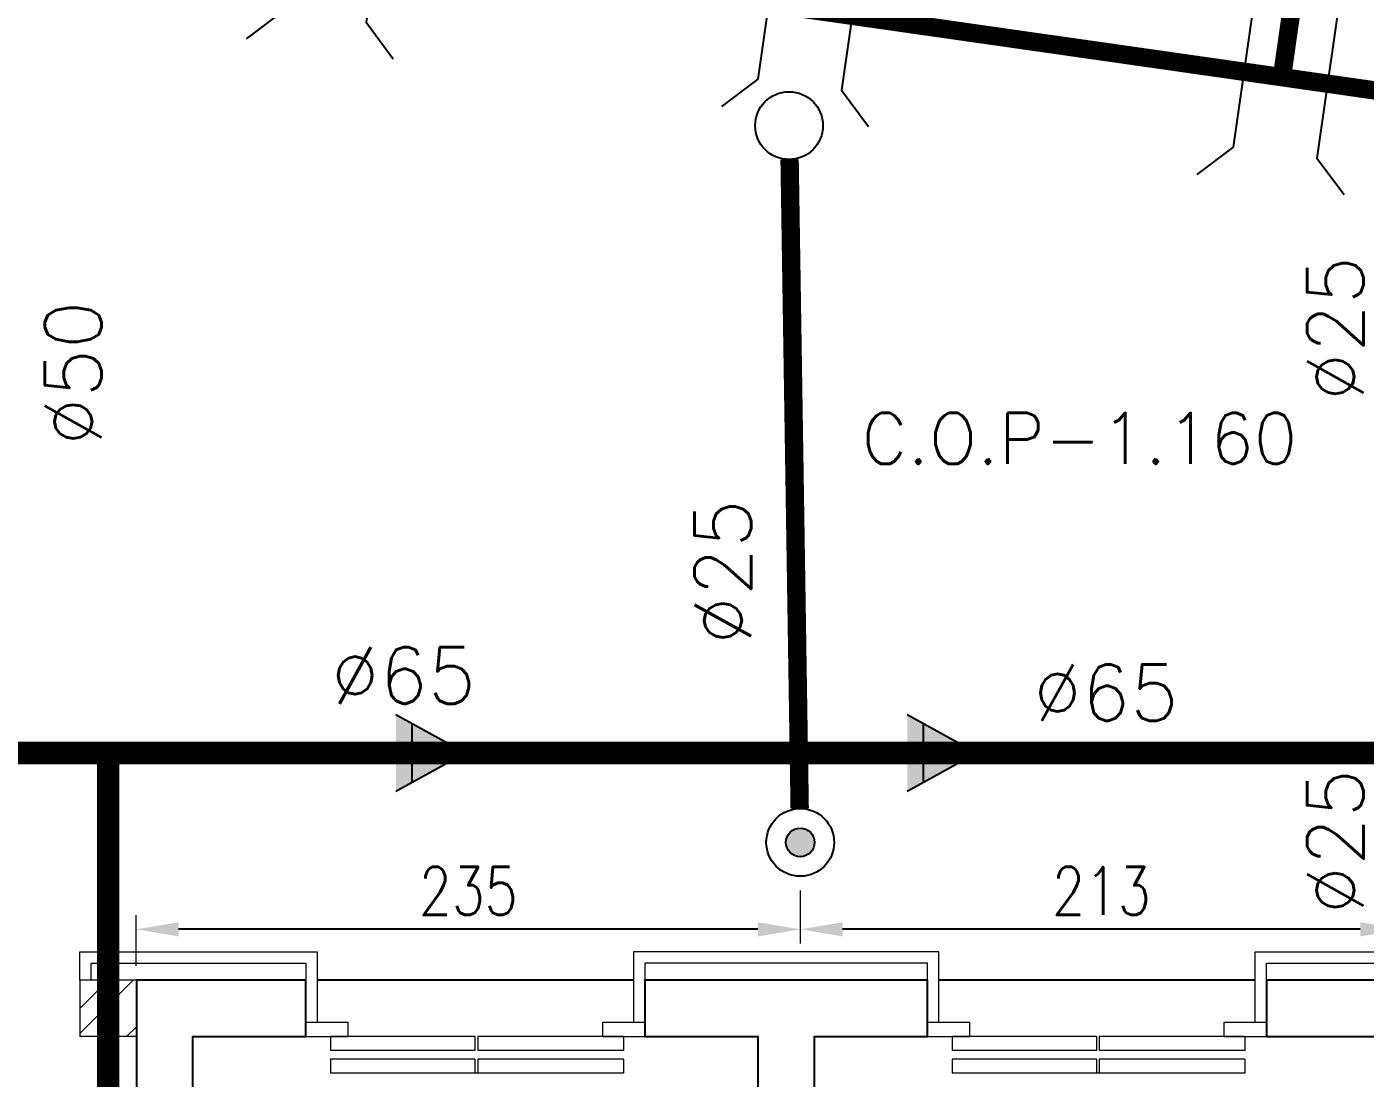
# Model space of a CAD drawing. Header units: inches. Extents: x 1355305 to 1448369, y 326920 to 386626.
# Drawn here: x 1382083 to 1386821, y 352862 to 356583 of the extents above; entities that cross this region are included whole.
import ezdxf
from ezdxf.enums import TextEntityAlignment as Align

# ---------------------------------------------------------------- set-up
doc = ezdxf.new("R2010")
doc.units = ezdxf.units.IN
doc.header["$MEASUREMENT"] = 0
for name, color, linetype, lineweight in [('A-BLOCK', 43, 'Continuous', 13), ('A-DOOR', 10, 'Continuous', 15), ('A-ELEVATOR', 54, 'Continuous', 5), ('A-WALL CLADDING', 44, 'Continuous', 5), ('wall hatch', 252, 'Continuous', 0)]:
    doc.layers.add(name, color=color, linetype=linetype, lineweight=lineweight)
for name, color, linetype in [('DIM2', 222, 'Continuous'), ('DR ARROW', 6, 'Continuous'), ('FIRE MAIN PIPE', 7, 'Continuous'), ('FP-PIPE', 4, 'Continuous'), ('P-FIRE-TXT', 181, 'Continuous'), ('S-COL', 210, 'Continuous'), ('SLEEVE', 2, 'Continuous'), ('SPR..', 3, 'Continuous')]:
    doc.layers.add(name, color=color, linetype=linetype)
doc.styles.add('MECH', font='romans.shx')
doc.styles.add('ROMANS', font='romans__.ttf', dxfattribs={"width": 0.8})
doc.dimstyles.new('GRAND CINEMA', dxfattribs={"dimtxt": 180, "dimasz": 150, "dimexe": 0.18, "dimexo": 0.06, "dimgap": 100, "dimtad": 1, "dimdec": 0, "dimlfac": 0.1, "dimzin": 1, "dimdsep": 46, "dimtxsty": 'MECH', "dimcen": 0.09, "dimdle": 0.2, "dimclrd": 222, "dimclre": 222, "dimclrt": 3, "dimadec": 0, "dimazin": 0, "dimtfac": 1, "dimtdec": 0, "dimtix": 1, "dimtmove": 2, "dimatfit": 3, "dimfxl": 1, "dimtolj": 1, "dimtzin": 0, "dimlwd": -1, "dimarcsym": 0})

# ---------------------------------------------------------------- blocks, each defined once
blk = doc.blocks.new('SWGDCSTHYTD')
at = {"layer": 'wall hatch'}
h = blk.add_hatch(dxfattribs=at)
h.set_pattern_fill('ANSI32', color=254, scale=500)
h.set_pattern_definition([(45, (1362142.670933246, -12529.20693418721), (-132.5825214724777, 132.5825214724777), []), (45, (1362231.059280746, -12529.20693418721), (-132.5825214724777, 132.5825214724777), [])])
h.paths.add_polyline_path([(1380935.933549115, 409607.8111279897), (1380935.933549115, 409607.8111279899), (1380935.933549115, 409407.8111282835)])
h.paths.add_polyline_path([(1382471.184778628, 409607.8111282835), (1382270.805396088, 409607.8111282833), (1382270.805396088, 409407.8111282833), (1382471.184778628, 409407.8111282835)])
at = {"layer": 'A-BLOCK', "color": 254, "ltscale": 100}
for p, q in [((1382270.805396107, 409607.8111279897), (1382270.805396107, 409407.8111279894)), ((1382270.805396088, 409607.8111282837), (1382270.805396088, 409407.8111282835)), ((1382470.554166629, 409607.8111279894), (1382270.805396107, 409607.8111279892)), ((1382470.55416661, 409607.8111282835), (1382270.805396088, 409607.8111282833)), ((1382470.554166629, 409607.8111279899), (1383070.554166631, 409607.8111279897)), ((1382470.554166648, 409607.811128284), (1383070.55416665, 409607.8111282837)), ((1382471.184778628, 409407.8111279894), (1382270.805396107, 409407.8111279892)), ((1382471.184778628, 409407.8111282835), (1382270.805396088, 409407.8111282833))]:
    blk.add_line(p, q, dxfattribs=at)
at = {"layer": 'A-ELEVATOR', "color": 254}
for p, q in [((1383669.546359025, 409407.8111213689), (1383158.506582835, 409407.8108227496)), ((1383669.546359025, 409407.8111213689), (1383158.506582835, 409407.8108227496)), ((1383669.546359044, 409407.811121663), (1383158.506582854, 409407.8108230437)), ((1383669.546359044, 409407.811121663), (1383158.506582854, 409407.8108230437)), ((1383158.506582835, 409407.8107394819), (1383158.5066214, 409357.7782936936)), ((1383158.506582835, 409407.8107394819), (1383158.5066214, 409357.7782936936)), ((1383158.506582854, 409407.810739776), (1383158.506621419, 409357.7782939876)), ((1383158.506582854, 409407.810739776), (1383158.506621419, 409357.7782939876)), ((1383669.546359025, 409407.8111213689), (1383669.546397619, 409357.7786755209)), ((1383669.546359025, 409407.8111213689), (1383669.546397619, 409357.7786755209)), ((1383669.546359044, 409407.811121663), (1383669.546397638, 409357.778675815)), ((1383669.546359044, 409407.811121663), (1383669.546397638, 409357.778675815)), ((1384195.345581822, 409407.8114398961), (1383679.552848213, 409407.8111290579)), ((1384195.345581822, 409407.8114398961), (1383679.552848213, 409407.8111290579)), ((1384195.345581841, 409407.8114401902), (1383679.552848232, 409407.811129352)), ((1384195.345581841, 409407.8114401902), (1383679.552848232, 409407.811129352)), ((1383679.552848213, 409407.8111290579), (1383679.552886777, 409357.7786832695)), ((1383679.552848213, 409407.8111290579), (1383679.552886777, 409357.7786832695)), ((1383679.552848232, 409407.811129352), (1383679.552886796, 409357.7786835636)), ((1383679.552848232, 409407.811129352), (1383679.552886796, 409357.7786835636)), ((1384195.345581822, 409407.811536396), (1384195.345620387, 409357.7790905481)), ((1384195.345581822, 409407.811536396), (1384195.345620387, 409357.7790905481)), ((1384195.345581841, 409407.8115366901), (1384195.345620405, 409357.7790908421)), ((1384195.345581841, 409407.8115366901), (1384195.345620405, 409357.7790908421)), ((1385869.546359025, 409407.8111213689), (1385358.506582835, 409407.8108227496)), ((1385869.546359025, 409407.8111213689), (1385358.506582835, 409407.8108227496)), ((1385869.546359044, 409407.811121663), (1385358.506582854, 409407.8108230437)), ((1385869.546359044, 409407.811121663), (1385358.506582854, 409407.8108230437)), ((1385358.506582835, 409407.8107394819), (1385358.5066214, 409357.7782936936)), ((1385358.506582835, 409407.8107394819), (1385358.5066214, 409357.7782936936)), ((1385358.506582854, 409407.810739776), (1385358.506621419, 409357.7782939876)), ((1385358.506582854, 409407.810739776), (1385358.506621419, 409357.7782939876)), ((1385869.546359025, 409407.8111213689), (1385869.546397619, 409357.7786755209)), ((1385869.546359025, 409407.8111213689), (1385869.546397619, 409357.7786755209)), ((1385869.546359044, 409407.811121663), (1385869.546397638, 409357.778675815)), ((1385869.546359044, 409407.811121663), (1385869.546397638, 409357.778675815)), ((1386395.345581822, 409407.8114398961), (1385879.552848213, 409407.8111290579)), ((1386395.345581822, 409407.8114398961), (1385879.552848213, 409407.8111290579)), ((1386395.345581841, 409407.8114401902), (1385879.552848232, 409407.811129352)), ((1386395.345581841, 409407.8114401902), (1385879.552848232, 409407.811129352)), ((1385879.552848213, 409407.8111290579), (1385879.552886777, 409357.7786832695)), ((1385879.552848213, 409407.8111290579), (1385879.552886777, 409357.7786832695)), ((1385879.552848232, 409407.811129352), (1385879.552886796, 409357.7786835636)), ((1385879.552848232, 409407.811129352), (1385879.552886796, 409357.7786835636)), ((1386395.345581822, 409407.811536396), (1386395.345620387, 409357.7790905481)), ((1386395.345581822, 409407.811536396), (1386395.345620387, 409357.7790905481)), ((1386395.345581841, 409407.8115366901), (1386395.345620405, 409357.7790908421)), ((1386395.345581841, 409407.8115366901), (1386395.345620405, 409357.7790908421)), ((1383669.546397619, 409357.7786755209), (1383158.5066214, 409357.7783769612)), ((1383669.546397619, 409357.7786755209), (1383158.5066214, 409357.7783769612)), ((1383669.546397638, 409357.778675815), (1383158.506621419, 409357.7783772553)), ((1383669.546397638, 409357.778675815), (1383158.506621419, 409357.7783772553)), ((1384195.345620387, 409357.7789941077), (1383679.552886777, 409357.7786832695)), ((1384195.345620387, 409357.7789941077), (1383679.552886777, 409357.7786832695)), ((1384195.345620405, 409357.7789944018), (1383679.552886796, 409357.7786835636)), ((1384195.345620405, 409357.7789944018), (1383679.552886796, 409357.7786835636)), ((1385869.546397619, 409357.7786755209), (1385358.5066214, 409357.7783769612)), ((1385869.546397619, 409357.7786755209), (1385358.5066214, 409357.7783769612)), ((1385869.546397638, 409357.778675815), (1385358.506621419, 409357.7783772553)), ((1385869.546397638, 409357.778675815), (1385358.506621419, 409357.7783772553)), ((1386395.345620387, 409357.7789941077), (1385879.552886777, 409357.7786832695)), ((1386395.345620387, 409357.7789941077), (1385879.552886777, 409357.7786832695)), ((1386395.345620405, 409357.7789944018), (1385879.552886796, 409357.7786835636)), ((1386395.345620405, 409357.7789944018), (1385879.552886796, 409357.7786835636)), ((1383669.546420746, 409327.7592080479), (1383158.506644526, 409327.7589094286)), ((1383669.546420746, 409327.7592080479), (1383158.506644526, 409327.7589094286)), ((1383669.546420765, 409327.7592083419), (1383158.506644545, 409327.7589097227)), ((1383669.546420765, 409327.7592083419), (1383158.506644545, 409327.7589097227)), ((1383158.506644526, 409327.7588262205), (1383158.50668312, 409277.7263803725)), ((1383158.506644526, 409327.7588262205), (1383158.50668312, 409277.7263803725)), ((1383158.506644545, 409327.7588265146), (1383158.506683139, 409277.7263806666)), ((1383158.506644545, 409327.7588265146), (1383158.506683139, 409277.7263806666)), ((1383669.546420746, 409327.7592080479), (1383669.54645931, 409277.7267621999)), ((1383669.546420746, 409327.7592080479), (1383669.54645931, 409277.7267621999)), ((1383669.546420765, 409327.7592083419), (1383669.546459329, 409277.726762494)), ((1383669.546420765, 409327.7592083419), (1383669.546459329, 409277.726762494)), ((1384195.345643543, 409327.7595265751), (1383679.552909933, 409327.7592157369)), ((1384195.345643543, 409327.7595265751), (1383679.552909933, 409327.7592157369)), ((1384195.345643543, 409327.7595265751), (1383679.552909933, 409327.7592157369)), ((1384195.345643543, 409327.7595265751), (1383679.552909933, 409327.7592157369)), ((1384195.345643562, 409327.7595268692), (1383679.552909952, 409327.7592160309)), ((1384195.345643562, 409327.7595268692), (1383679.552909952, 409327.7592160309)), ((1384195.345643562, 409327.7595268692), (1383679.552909952, 409327.7592160309)), ((1384195.345643562, 409327.7595268692), (1383679.552909952, 409327.7592160309)), ((1383679.552909933, 409327.7592157369), (1383679.552948497, 409277.7267699485)), ((1383679.552909933, 409327.7592157369), (1383679.552948497, 409277.7267699485)), ((1383679.552909952, 409327.7592160309), (1383679.552948516, 409277.7267702426)), ((1383679.552909952, 409327.7592160309), (1383679.552948516, 409277.7267702426)), ((1384195.345643543, 409327.759623075), (1384195.345682107, 409277.727177227)), ((1384195.345643543, 409327.759623075), (1384195.345682107, 409277.727177227)), ((1384195.345643562, 409327.7596233691), (1384195.345682126, 409277.7271775211)), ((1384195.345643562, 409327.7596233691), (1384195.345682126, 409277.7271775211)), ((1385869.546420746, 409327.7592080479), (1385358.506644526, 409327.7589094286)), ((1385869.546420746, 409327.7592080479), (1385358.506644526, 409327.7589094286)), ((1385869.546420765, 409327.7592083419), (1385358.506644545, 409327.7589097227)), ((1385869.546420765, 409327.7592083419), (1385358.506644545, 409327.7589097227)), ((1385358.506644526, 409327.7588262205), (1385358.50668312, 409277.7263803725)), ((1385358.506644526, 409327.7588262205), (1385358.50668312, 409277.7263803725)), ((1385358.506644545, 409327.7588265146), (1385358.506683139, 409277.7263806666)), ((1385358.506644545, 409327.7588265146), (1385358.506683139, 409277.7263806666)), ((1385869.546420746, 409327.7592080479), (1385869.54645931, 409277.7267621999)), ((1385869.546420746, 409327.7592080479), (1385869.54645931, 409277.7267621999)), ((1385869.546420765, 409327.7592083419), (1385869.546459329, 409277.726762494)), ((1385869.546420765, 409327.7592083419), (1385869.546459329, 409277.726762494)), ((1386395.345643543, 409327.7595265751), (1385879.552909933, 409327.7592157369)), ((1386395.345643543, 409327.7595265751), (1385879.552909933, 409327.7592157369)), ((1386395.345643543, 409327.7595265751), (1385879.552909933, 409327.7592157369)), ((1386395.345643543, 409327.7595265751), (1385879.552909933, 409327.7592157369)), ((1386395.345643562, 409327.7595268692), (1385879.552909952, 409327.7592160309)), ((1386395.345643562, 409327.7595268692), (1385879.552909952, 409327.7592160309)), ((1386395.345643562, 409327.7595268692), (1385879.552909952, 409327.7592160309)), ((1386395.345643562, 409327.7595268692), (1385879.552909952, 409327.7592160309)), ((1385879.552909933, 409327.7592157369), (1385879.552948497, 409277.7267699485)), ((1385879.552909933, 409327.7592157369), (1385879.552948497, 409277.7267699485)), ((1385879.552909952, 409327.7592160309), (1385879.552948516, 409277.7267702426)), ((1385879.552909952, 409327.7592160309), (1385879.552948516, 409277.7267702426)), ((1386395.345643543, 409327.759623075), (1386395.345682107, 409277.727177227)), ((1386395.345643543, 409327.759623075), (1386395.345682107, 409277.727177227)), ((1386395.345643562, 409327.7596233691), (1386395.345682126, 409277.7271775211)), ((1386395.345643562, 409327.7596233691), (1386395.345682126, 409277.7271775211)), ((1383669.54645931, 409277.7267621999), (1383158.50668312, 409277.7264636402)), ((1383669.54645931, 409277.7267621999), (1383158.50668312, 409277.7264636402)), ((1383669.546459329, 409277.726762494), (1383158.506683139, 409277.7264639343)), ((1383669.546459329, 409277.726762494), (1383158.506683139, 409277.7264639343)), ((1383679.552948497, 409277.7267699485), (1383669.54645931, 409277.7267621999)), ((1383679.552948497, 409277.7267699485), (1383669.54645931, 409277.7267621999)), ((1383679.552948516, 409277.7267702426), (1383669.546459329, 409277.726762494)), ((1383679.552948516, 409277.7267702426), (1383669.546459329, 409277.726762494)), ((1384195.345682107, 409277.7270807867), (1383679.552948497, 409277.7267699485)), ((1384195.345682107, 409277.7270807867), (1383679.552948497, 409277.7267699485)), ((1384195.345682126, 409277.7270810808), (1383679.552948516, 409277.7267702426)), ((1384195.345682126, 409277.7270810808), (1383679.552948516, 409277.7267702426)), ((1385869.54645931, 409277.7267621999), (1385358.50668312, 409277.7264636402)), ((1385869.54645931, 409277.7267621999), (1385358.50668312, 409277.7264636402)), ((1385869.546459329, 409277.726762494), (1385358.506683139, 409277.7264639343)), ((1385869.546459329, 409277.726762494), (1385358.506683139, 409277.7264639343)), ((1385879.552948497, 409277.7267699485), (1385869.54645931, 409277.7267621999)), ((1385879.552948497, 409277.7267699485), (1385869.54645931, 409277.7267621999)), ((1385879.552948516, 409277.7267702426), (1385869.546459329, 409277.726762494)), ((1385879.552948516, 409277.7267702426), (1385869.546459329, 409277.726762494)), ((1386395.345682107, 409277.7270807867), (1385879.552948497, 409277.7267699485)), ((1386395.345682107, 409277.7270807867), (1385879.552948497, 409277.7267699485)), ((1386395.345682126, 409277.7270810808), (1385879.552948516, 409277.7267702426)), ((1386395.345682126, 409277.7270810808), (1385879.552948516, 409277.7267702426))]:
    blk.add_line(p, q, dxfattribs=at)
for points in [[(1383075.975585643, 409407.8115363364), (1383221.184754405, 409407.8112536912), (1383221.184754405, 409457.8112536912), (1383071.184773568, 409457.8112536912), (1383071.184811953, 409407.8114362006)], [(1383075.975585643, 409407.8115363364), (1383221.184754405, 409407.8112536912), (1383221.184754405, 409457.8112536912), (1383071.184773568, 409457.8112536912), (1383071.184811953, 409407.8114362006)], [(1383075.975585662, 409407.8115366305), (1383221.184754424, 409407.8112539853), (1383221.184754424, 409457.8112539853), (1383071.184773587, 409457.8112539853), (1383071.184811972, 409407.8114364947)], [(1383075.975585662, 409407.8115366305), (1383221.184754424, 409407.8112539853), (1383221.184754424, 409457.8112539853), (1383071.184773587, 409457.8112539853), (1383071.184811972, 409407.8114364947)], [(1384125.97619384, 409407.8115366305), (1384271.185362602, 409407.8112539853), (1384271.185362602, 409457.8112539853), (1384121.185381765, 409457.8112539853), (1384121.18542015, 409407.8114364947)], [(1385275.975584376, 409407.8115366305), (1385421.184753138, 409407.8112539853), (1385421.184753138, 409457.8112539853), (1385271.184772301, 409457.8112539853), (1385271.184810686, 409407.8114364947)], [(1386325.97619384, 409407.8115366305), (1386471.185362602, 409407.8112539853), (1386471.185362602, 409457.8112539853), (1386321.185381765, 409457.8112539853), (1386321.18542015, 409407.8114364947)]]:
    blk.add_lwpolyline(points, close=True, dxfattribs=at)
at = {"layer": 'A-WALL CLADDING', "color": 254}
for points in [[(1382270.805396088, 409607.8111279894), (1382270.805396088, 409707.8111279894), (1383071.184778647, 409707.8111279894), (1383111.184778647, 409707.8111279894), (1383111.184778647, 409457.8510560066)], [(1382310.805396088, 409607.8111279894), (1382310.805396088, 409667.8111279894), (1383071.184778647, 409667.8111279894), (1383071.184778647, 409457.8510560066)], [(1385311.184778647, 409457.8510560066), (1385311.184778647, 409707.8111279894), (1384271.184778647, 409707.8111279894), (1384231.184778647, 409707.8111279894), (1384231.184778647, 409457.8510560066)], [(1385271.184778647, 409457.8510560066), (1385271.184778647, 409667.8111279894), (1384271.184778647, 409667.8111279894), (1384271.184778647, 409457.8510560066)], [(1386431.184778647, 409457.8510560066), (1386431.184778647, 409707.8111279894), (1387471.184778647, 409707.8111279894), (1387511.184778647, 409707.8111279894), (1387511.184778647, 409457.8510560066)], [(1386471.184778647, 409457.8510560066), (1386471.184778647, 409667.8111279894), (1387471.184778647, 409667.8111279894), (1387471.184778647, 409457.8510560066)]]:
    blk.add_lwpolyline(points, dxfattribs=at)
at = {"layer": 'S-COL', "color": 254, "linetype": 'ByBlock'}
for p, q in [((1384231.184778647, 409607.8111279897), (1383111.184778647, 409607.8111279897)), ((1386431.184778647, 409607.8111279897), (1385311.184778647, 409607.8111279897))]:
    blk.add_line(p, q, dxfattribs=at)
for points in [[(1387471.184778628, 409607.8111279897), (1386471.184778628, 409607.8111279897), (1386471.184778628, 409457.8111278246), (1386471.185362583, 409457.8111278246), (1386471.185362583, 409407.8111279896), (1386871.184778628, 409407.8111279896)], [(1386871.184778628, 406157.8111279896), (1384871.184778628, 406157.8111279897), (1384871.184778628, 409407.8111279896), (1385271.184778628, 409407.8111279896), (1385271.184778628, 409607.8111279894), (1384271.184778628, 409607.8111279897), (1384271.184778628, 409457.8111278246), (1384271.185362583, 409457.8111278246), (1384271.185362583, 409407.8111279896), (1384671.184778628, 409407.8111279896), (1384671.184778628, 406157.8111279894), (1382671.184778628, 406157.8111279894), (1382671.184778628, 409407.8111279898), (1383071.184778628, 409407.8111279898), (1383071.184778628, 409607.8111279897), (1382471.184778628, 409607.8111279897), (1382471.184778628, 405957.8111279896), (1383521.173824667, 405957.8111279896)]]:
    blk.add_lwpolyline(points, dxfattribs=at)
blk = doc.blocks.new('*D1223')
at = {"layer": 'Defpoints', "color": 0, "transparency": 16777216}
for p in [(11563.10456289235, -20348.11918431806), (9212.691659362055, -20535.70817379211), (9212.691659362055, -20714.31499755429)]:
    blk.add_point(p, dxfattribs=at)
at = {"layer": 'DIM2', "color": 252, "lineweight": -2, "transparency": 16777216}
for p, q in [((11563.10456289235, -20398.11918431806), (11563.10456289235, -20585.70817379211)), ((9212.691659362055, -20664.31499755429), (9212.691659362055, -20485.70817379211))]:
    blk.add_line(p, q, dxfattribs=at)
at = {"layer": 'DIM2', "color": 252, "transparency": 16777216}
blk.add_line((11413.10456289235, -20535.70817379211), (9362.691659362055, -20535.70817379211), dxfattribs=at)
for points in [[(9362.691659362055, -20510.70817379211), (9362.691659362055, -20560.70817379211), (9212.691659362055, -20535.70817379211)], [(11413.10456289235, -20510.70817379211), (11413.10456289235, -20560.70817379211), (11563.10456289235, -20535.70817379211)]]:
    blk.add_solid(points, dxfattribs=at)
at = {"layer": 'DIM2', "color": 252, "transparency": 16777216, "insert": (10387.8981111272, -20399.92630782628), "char_height": 170, "attachment_point": 5, "style": 'ROMANS'}
blk.add_mtext('\\A1;235', dxfattribs=at)
blk = doc.blocks.new('*D1301')
at = {"layer": 'Defpoints', "color": 0, "transparency": 16777216}
for p in [(11563.10456289235, -20348.05918431788), (13695.6309479163, -20344.61918431806), (11563.10456289235, -20535.70817379211)]:
    blk.add_point(p, dxfattribs=at)
at = {"layer": 'DIM2', "color": 252, "lineweight": -2, "transparency": 16777216}
for p, q in [((11563.10456289235, -20398.05918431788), (11563.10456289235, -20585.70817379211)), ((13695.6309479163, -20394.61918431806), (13695.6309479163, -20585.70817379211))]:
    blk.add_line(p, q, dxfattribs=at)
at = {"layer": 'DIM2', "color": 252, "transparency": 16777216}
blk.add_line((13545.6309479163, -20535.70817379211), (11713.10456289235, -20535.70817379211), dxfattribs=at)
for points in [[(11713.10456289235, -20510.70817379211), (11713.10456289235, -20560.70817379211), (11563.10456289235, -20535.70817379211)], [(13545.6309479163, -20510.70817379211), (13545.6309479163, -20560.70817379211), (13695.6309479163, -20535.70817379211)]]:
    blk.add_solid(points, dxfattribs=at)
at = {"layer": 'DIM2', "color": 252, "transparency": 16777216, "insert": (12629.36775540432, -20399.92630782628), "char_height": 170, "attachment_point": 5, "style": 'ROMANS'}
blk.add_mtext('\\A1;213', dxfattribs=at)
blk = doc.blocks.new('A$C464F776F')
at = {"layer": 'SLEEVE', "color": 252}
for points in [[(163.7310608446132, 1141.987193012377), (260.2558632923756, 1013.151612675341), (128.8355803368613, 96.52480244782055), (0, 0)], [(685.1874925014563, 1071.306430629105), (555.7783871886786, 970.7814209279022), (424.9316292090807, 58.154817953764), (521.456431656843, -70.68076238327194)]]:
    blk.add_lwpolyline(points, dxfattribs=at)
blk = doc.blocks.new('A$C6DC347C1')
at = {"layer": 'DR ARROW'}
h = blk.add_hatch(color=252, dxfattribs=at)
h.paths.add_polyline_path([(10378.44164861343, -19911.2316067089), (10132.0039657685, -19775.75271688111), (10132.0039657685, -20046.71049653669)])
h.paths.add_polyline_path([(10132.0039657685, -19874.54576962948), (9992.144690425834, -19874.54576962948), (9992.144690425834, -19947.91744378832), (10132.0039657685, -19947.91744378832)])
h = blk.add_hatch(color=252, dxfattribs=at)
h.paths.add_polyline_path([(12188.68618985917, -19911.2316067089), (11942.24850701424, -19775.75271688111), (11942.24850701424, -20046.71049653669)])
h.paths.add_polyline_path([(11942.24850701424, -19874.54576962948), (11802.38923167158, -19874.54576962948), (11802.38923167158, -19947.91744378832), (11942.24850701424, -19947.91744378832)])
at = {"layer": 'SPR..'}
h = blk.add_hatch(color=252, dxfattribs=at)
h.dxf.hatch_style = 1
edge = h.paths.add_edge_path()
edge.add_arc((11563.10456289235, -20228.05918431788), 50.625, 0, 360)
at = {"layer": 'DR ARROW', "color": 252}
for p, q in [((10132.0039657685, -19775.75271688111), (10378.44164861343, -19911.2316067089)), ((11942.24850701424, -19775.75271688111), (12188.68618985917, -19911.2316067089)), ((10188.87420027121, -20015.44613734569), (10188.87420027121, -19807.01707607211)), ((11999.11874151696, -20015.44613734569), (11999.11874151696, -19807.01707607211)), ((10132.0039657685, -20046.71049653669), (10378.44164861343, -19911.2316067089)), ((10378.44164861343, -19911.2316067089), (10378.44164861343, -19911.2316067089)), ((11942.24850701424, -20046.71049653669), (12188.68618985917, -19911.2316067089)), ((12188.68618985917, -19911.2316067089), (12188.68618985917, -19911.2316067089))]:
    blk.add_line(p, q, dxfattribs=at)
at = {"layer": 'FIRE MAIN PIPE', "color": 252, "const_width": 80}
for points in [[(18134.60456289235, -19911.2316067089), (7940.691645815503, -19911.2316067089)], [(9113.219360637246, -19911.2316067089), (9113.219360637246, -25275.62801121012)]]:
    blk.add_lwpolyline(points, dxfattribs=at)
at = {"layer": 'FP-PIPE', "color": 252, "const_width": 65}
for points in [[(4934.25950079225, -15754.71595312614), (4853.744195060572, -16318.84250968468), (14951.49519793224, -17760.11107319442), (15032.01902397326, -17195.92481933802)], [(13349.00558790145, -16955.56632456492), (13268.46228722739, -17519.88902524923)], [(11525.47286720737, -17811.29222757393), (11561.23625857732, -20108.07372920361)]]:
    blk.add_lwpolyline(points, dxfattribs=at)
at = {"layer": 'SPR..', "color": 252}
for centre, radius in [((11523.60456289235, -17691.30677245959), 119.9999999999999), ((11563.10456289235, -20228.05918431788), 119.9999999999999), ((11563.10456289235, -20228.05918431788), 50.625)]:
    blk.add_circle(centre, radius, dxfattribs=at)
at = {"layer": 'A-DOOR', "color": 252, "linetype": 'Continuous', "ltscale": 100}
for p in [(9601.241144463886, -17383.78687541146), (11283.84066670062, -17623.99637642025), (12966.78578312765, -17864.1957417262)]:
    blk.add_blockref('A$C464F776F', p, dxfattribs=at)
at = {"layer": 'P-FIRE-TXT', "color": 252, "style": 'MECH'}
for s, rotation, p in [('%%C25', 89.9998906590008, (13457.27028916427, -18409.38444219891)), ('%%C50', 90, (8989.600549320923, -18567.54903320357)), ('%%C25', 89.9998906590008, (11289.43089483678, -19271.07450578111)), ('%%C25', 89.9998906590008, (13457.27028916427, -20225.35459556809))]:
    blk.add_text(s, height=200, rotation=rotation, dxfattribs=at).set_placement(p, align=Align.MIDDLE_CENTER)
for p in [(10158.85233405372, -19637.17510193109), (12645.44912386057, -19698.25236954371)]:
    blk.add_text('%%C65', height=200, dxfattribs=at).set_placement(p, align=Align.MIDDLE_CENTER)
at = {"layer": 'SLEEVE', "color": 252, "style": 'MECH'}
blk.add_text('C.O.P-1.160', height=180, dxfattribs=at).set_placement((11780.18939981796, -18888.34164084465))
at = {"layer": 'DIM2', "color": 252}
for base, p1, p2, picture, middle in [((9212.691659362055, -20535.70817379211), (11563.10456289235, -20348.11918431806), (9212.691659362055, -20714.31499755429), '*D1223', (10387.8981111272, -20399.92630782628)), ((11563.10456289235, -20535.70817379211), (13695.6309479163, -20344.61918431806), (11563.10456289235, -20348.05918431788), '*D1301', (12629.36775540432, -20399.92630782628))]:
    dim = blk.add_linear_dim(base=base, p1=p1, p2=p2, dimstyle='GRAND CINEMA', override={"dimtxt": 170, "dimexe": 50, "dimexo": 50, "dimgap": 50, "dimtxsty": 'ROMANS', "dimclrd": 252, "dimclre": 252, "dimclrt": 252, "dimfxl": 6000}, dxfattribs=at)
    dim.commit()
    dim.dimension.update_dxf_attribs({"geometry": picture, "text_midpoint": middle})

msp = doc.modelspace()

# ---------------------------------------------------------------- block references
at = {"color": 252, "linetype": 'Continuous'}
msp.add_blockref('SWGDCSTHYTD', (0, -56398.37483380723), dxfattribs=at)
at = {"layer": 'A-DOOR', "color": 252, "linetype": 'Continuous', "ltscale": 100}
msp.add_blockref('A$C6DC347C1', (1373257.965417993, 373924.4720325915), dxfattribs=at)

doc.saveas('drawing.dxf')
